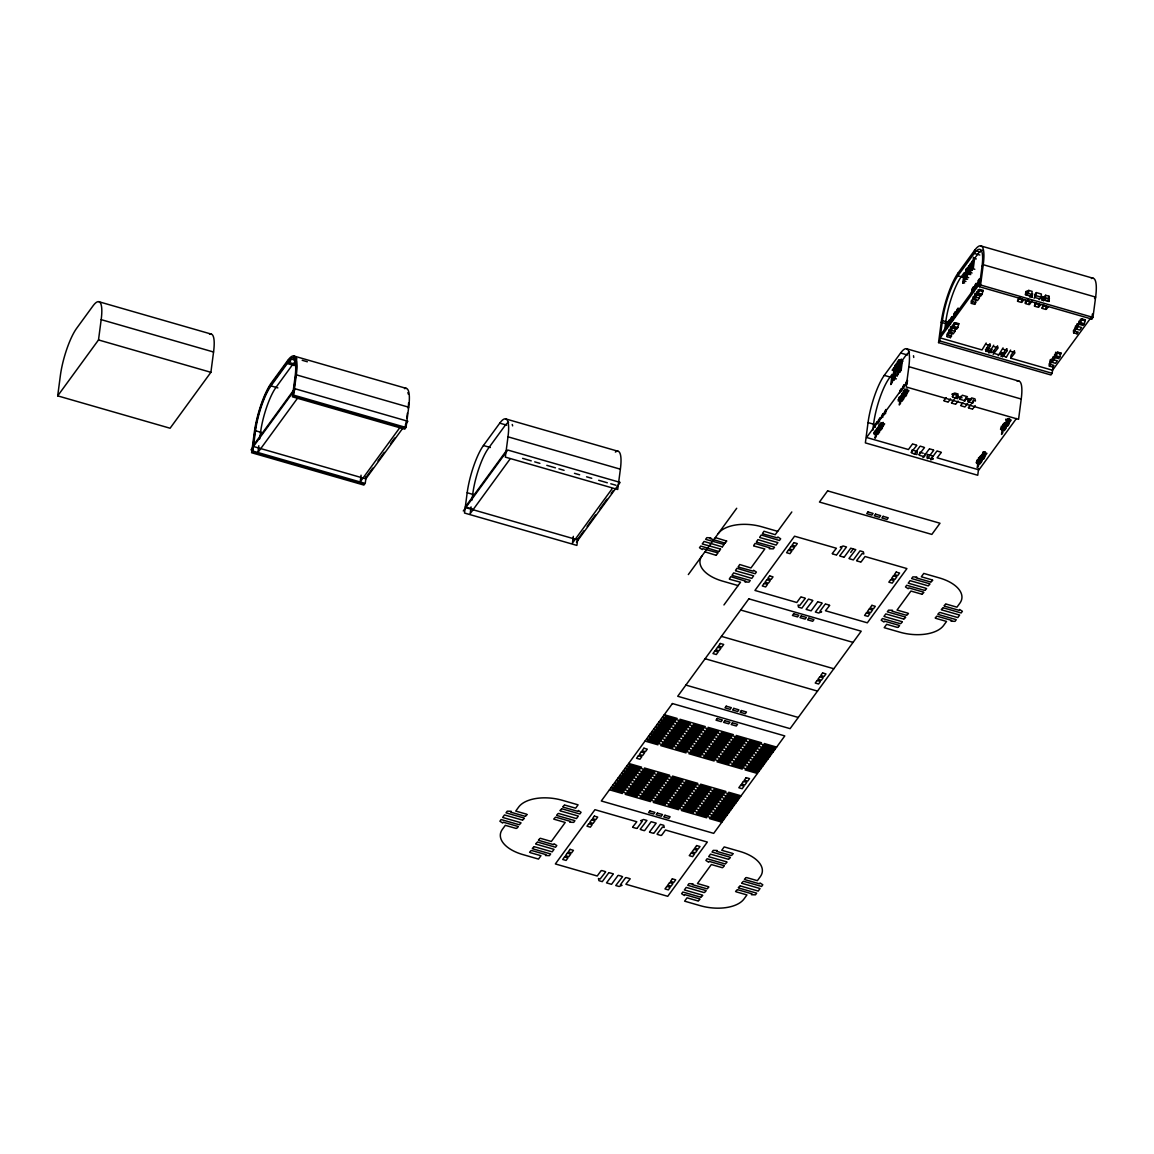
<?xml version="1.0" encoding="UTF-8"?>
<svg xmlns="http://www.w3.org/2000/svg" width="1154" height="1154" viewBox="0 0 1154 1154"><rect width="100%" height="100%" fill="white"/><g stroke="black" fill="none" stroke-linecap="round" stroke-linejoin="round"><path stroke-width="1.5" d="M57.7 395.865L60.369 375.569A36.091 8.467 -73.9 0 1 76.626 328.342L92.94 305.969A36.091 8.467 -73.9 0 1 101.177 319.644L98.508 339.94L57.7 395.865L170.085 428.235L210.893 372.309L213.562 352.013A36.091 8.467 -73.9 0 0 209.552 334.314M294.299 365.558L287.274 363.524L270.959 385.898A34.288 8.035 -73.9 0 0 255.51 430.759L252.841 451.055L365.227 483.425L366.121 476.66M258.799 445.747L257.905 452.512L297.487 398.274M259.679 438.982L260.573 432.216A34.288 8.035 -73.9 0 1 276.008 387.355L292.337 364.981A34.288 8.035 -73.9 0 1 296.347 361.159M364 485.098L251.615 452.729L254.298 432.433A37.894 8.886 -73.9 0 1 271.363 382.854L287.678 360.481A37.894 8.886 -73.9 0 1 296.333 374.834L293.65 395.13L406.035 427.499L408.704 407.203A37.894 8.886 -73.9 0 0 404.491 388.624M361.058 475.203L360.163 481.968L399.76 427.73M405.256 425.797L404.809 429.187L292.424 396.817L295.107 376.521A34.288 8.035 -73.9 0 0 287.274 363.524M406.309 421.585L405.429 428.35L293.044 395.981L295.712 375.67A36.091 8.467 -73.9 0 0 287.476 362.01L271.161 384.383A36.091 8.467 -73.9 0 0 254.904 431.596L252.236 451.892L364.621 484.262M406.756 418.195L407.434 413.118M506.678 425.148L499.754 423.157L483.439 445.516A36.091 8.467 -73.9 0 0 467.182 492.744L464.514 513.04L576.885 545.409L577.779 538.644M471.063 506.894L470.183 513.66L509.765 459.407M471.957 500.129L472.851 493.364A34.288 8.035 -73.9 0 1 488.286 448.502L504.615 426.129A34.288 8.035 -73.9 0 1 508.625 422.292M499.754 423.157A36.091 8.467 -73.9 0 1 507.991 436.818L505.322 457.114L617.707 489.484L620.376 469.188A36.091 8.467 -73.9 0 0 615.356 452.079M573.336 536.35L572.442 543.116L612.024 488.878M907.534 354.999L900.61 353.009L884.281 375.367A36.091 8.467 -73.9 0 0 868.039 422.595L865.37 442.891L977.741 475.26L978.635 468.495M872.77 430.312L873.708 423.215A34.288 8.035 -73.9 0 1 889.143 378.353L892.1 374.3L890.816 384.08M874.66 431.235L874.126 434.265M875.15 427.47L875.569 424.268M876.102 429.793L874.992 438.26L876.203 436.573L877.343 427.975M876.824 424.268L877.098 422.176M877.978 423.172L878.324 420.489M879.132 423.907L877.747 434.481L879.579 431.971L880.704 423.359M879.377 422.003L880.026 417.936M881.339 418.556L881.699 415.873M881.973 423.316L881.108 429.865L882.334 428.192L883.098 422.364M882.752 417.387L883.228 413.781M884.079 414.95L884.454 412.108M885.479 413.796L885.709 412.079M885.782 411.531L885.984 410.002M892.345 381.988L894.061 368.948L893.456 369.785L895.692 364.231L893.571 380.315M895.1 378.209L897.105 362.947M898.461 373.607L900.322 359.543M899.687 371.92L901.375 359.096M901.216 369.828L902.515 360.034L905.472 355.98A34.288 8.035 -73.9 0 1 909.482 352.143M899.024 397.293L898.302 401.159M899.586 393.067L899.86 390.99M900.38 396.529L899.269 404.982L900.495 403.309L901.75 393.702M901.014 391.74L901.389 388.898M902.255 389.893L902.616 387.225M903.409 390.629L902.024 401.203L903.856 398.693L905.125 389.1M903.669 388.725L904.145 385.119M905.63 385.277L905.977 382.609M900.61 353.009A36.091 8.467 -73.9 0 1 908.847 366.669L906.178 386.965L1018.564 419.335L1021.232 399.039A36.091 8.467 -73.9 0 0 1017.222 381.339M906.38 389.013L905.385 396.601L906.611 394.913L907.376 389.086M907.03 384.109L907.506 380.503M1052.823 368.227L1052.145 373.305L1050.919 374.978L938.548 342.608L941.217 322.312A37.894 8.886 -73.9 0 1 958.282 272.733L974.596 250.36L980.222 251.99M924.917 453.724L924.513 456.768L919.406 455.296L919.81 452.253L923.214 453.233M938.548 342.608L939.76 340.935L942.443 320.639A34.288 8.035 -73.9 0 1 957.878 275.777L958.282 272.733M944.751 329.597L945.804 321.605A34.288 8.035 -73.9 0 1 961.253 276.744L964.21 272.69L962.753 282.889M947.03 327.563L947.679 322.673M948.559 325.457L949.208 320.567L950.261 320.87M952.151 332.381L950.463 337.632L947.088 336.651L948.314 334.977L949.021 329.611M949.728 324.26L950.434 318.893M955.526 327.765L955.05 331.342L953.218 333.852L949.843 332.886L950.665 326.611M951.257 322.154L951.963 316.802L953.651 317.278M949.843 332.886L951.675 330.361L952.382 325.01M953.089 319.644L953.795 314.277M953.016 325.875L955.454 322.702L958.815 323.683L957.806 327.563L956.579 329.236L953.204 328.27L953.911 322.904M954.618 317.552L955.324 312.186L957.012 312.676M955.901 315.403L956.551 310.513M957.647 311.681L958.08 308.406L959.767 308.897M964.441 280.393L965.956 268.983M967.081 267.988L965.667 278.72L967.571 279.268M967.196 276.614L968.61 265.896M970.456 263.372L969.043 274.104L970.73 274.58M970.572 271.998L971.985 261.28M971.798 270.325L973.514 257.284M973.327 268.233L974.611 258.438L977.568 254.385A34.288 8.035 -73.9 0 1 982.487 250.288M971.307 294.299L971.956 289.394M972.851 292.193L973.659 286.841M976.443 299.102L974.741 304.353L971.365 303.387L972.591 301.713L973.298 296.347M974.005 290.981L974.712 285.629M960.618 396.327L960.215 399.371L965.321 400.842L965.725 397.798M979.804 294.486L979.328 298.064L977.496 300.588L974.12 299.607L974.942 293.332M975.534 288.889L976.241 283.523L977.928 284.014M974.12 299.607L975.967 297.097L976.673 291.731M977.38 286.365L978.073 281.013M977.294 292.597L979.732 289.438L983.107 290.404L982.083 294.284L980.857 295.972L977.496 294.991L978.203 289.64M978.909 284.273L979.616 278.907L981.289 279.398M1091.424 278.503A37.894 8.886 -73.9 0 1 1095.636 297.097L1092.953 317.393L1091.727 319.067L979.357 286.697L982.025 266.401L983.251 264.713A37.894 8.886 -73.9 0 0 974.596 250.36L974.207 253.418L957.878 275.777L963.489 277.393M980.193 282.124L980.828 277.234M979.357 286.697L980.583 285.009L983.251 264.713L1095.636 297.097L1094.555 298.554M973.312 399.991L972.909 403.034L967.802 401.563L968.206 398.519L971.61 399.5M986.165 343.026L982.025 349.95L940.164 337.891L979.746 283.653M990.132 343.935L989.93 345.464L986.497 344.469M976.558 463.519L977.02 460.028M991.733 349.59L991.329 352.634L986.223 351.162L986.612 348.119L991.733 349.59L990.507 351.263L985.401 349.792M978.592 457.59L977.25 467.716L978.477 466.028L979.746 456.436M993.753 345.219L988.935 353.066M979.313 463.418L980.193 456.652M994.2 350.297L993.81 353.34L998.917 354.812M981.145 455.34L980.006 463.937L981.852 461.427L983.107 451.82M997.72 346.128L997.518 347.642L994.084 346.662M984.376 451.733L983.381 459.321L984.607 457.648L985.372 451.82M1003.028 347.888L998.21 355.735M1006.995 348.796L1006.793 350.311L1003.36 349.33M1010.615 350.066L1006.216 357.336M1000.936 429.519L1001.384 426.1M1018.174 299.506L1017.929 301.41L1021.348 302.406L1021.752 299.362L1018.333 298.367M1091.093 317.451L1052.549 370.261L1010.688 358.202L1011.092 355.158L1014.034 351.119M1002.869 424.311L1001.542 434.438L1002.768 432.764L1004.023 423.172M1014.568 350.975L1014.38 352.504L1010.947 351.508M1005.293 423.085L1004.297 430.673L1006.129 428.148L1007.399 418.556M1005.682 420.085L1005.812 419.133M1022.285 299.275L1021.896 302.319L1023.987 299.449M1008.654 418.469L1007.658 426.057L1008.884 424.369L1009.649 418.541M1031.315 295.337L1032.541 293.664L1032.138 296.708L1025.444 294.645L1025.848 291.601L1028.762 290.404L1032.138 291.385L1031.734 294.429L1029.887 296.953M1028.041 299.492L1025.257 303.286L1025.661 300.242M1027.031 295.236L1027.536 292.092L1025.848 291.601M1025.444 294.645L1028.358 293.448L1028.762 290.404M1029.873 301.454L1029.483 304.497L1032.253 300.704M1035.008 294.385L1034.619 297.415L1039.725 298.886M1034.099 298.165L1035.946 295.64L1036.35 292.597L1041.398 294.054L1041.009 297.097L1039.148 299.622M1035.08 303.978L1034.777 306.272L1038.211 307.252L1038.614 304.209L1035.181 303.228M1039.148 304.122L1038.744 307.166L1040.591 304.642M1046 297.544L1042.596 296.564L1042.206 299.607L1047.313 301.079M1043.375 300.848L1045.221 298.309L1045.611 295.265L1048.986 296.232L1049.044 301.439L1047.37 300.963M1046.736 306.315L1046.332 309.359L1048.308 306.661M1049.044 301.439L1048.986 296.232M1049.765 363.077L1050.183 359.817M1050.587 364.433L1053.948 365.414L1052.736 367.087L1049.361 366.121L1050.587 364.433L1051.294 359.082M1052.116 362.342L1053.948 359.832L1057.324 360.798L1055.492 363.308L1052.116 362.342L1052.823 356.975M1053.948 359.832L1054.655 354.466M1055.694 352.287L1055.29 355.331L1057.713 352.172L1061.089 353.138L1058.853 358.692L1055.477 357.726L1056.184 352.359M1074.864 331.169L1078.24 332.136L1077.014 333.809L1073.638 332.842L1074.864 331.169L1075.571 325.803M1076.393 329.063L1078.225 326.553L1081.601 327.52L1079.769 330.044L1076.393 329.063L1077.1 323.711M1078.225 326.553L1078.932 321.187M1079.567 322.053L1082.005 318.893L1085.366 319.86L1084.356 323.755L1083.13 325.428L1079.755 324.462L1080.461 319.095M1091.727 319.067L1092.405 313.989M897.019 375.973L899.053 359.615L897.221 362.125M953.204 328.27L955.454 322.702M977.496 294.991L979.732 289.438M1055.477 357.726L1057.713 352.172M1079.755 324.462L1082.005 318.893M904.145 384.585L902.803 386.662M949.208 320.033L947.867 322.125L949.554 322.601M969.043 274.609L970.384 272.56L972.057 273.036M952.064 316.6L950.622 318.345L952.728 318.951M890.83 384.57L892.157 382.537M885.984 409.468L884.642 411.56M965.682 279.225L967.009 277.162L968.696 277.652M877.112 421.628L875.756 423.72M899.687 372.453L901.029 370.376M962.912 283.018L964.254 280.941L965.941 281.432M955.339 311.652L953.983 313.729L956.089 314.335M973.486 286.769L972.144 288.846L973.832 289.337M253.029 445.805L293.837 389.879M250.995 449.844L295.482 388.884L407.867 421.268L405.415 424.614M365.414 478.174L372.742 468.135M377.978 460.965L384.253 452.368M390.528 443.756L394.711 438.03M403.323 427.47L365.832 478.852L253.447 446.483M506.116 451.026L465.307 506.952L472.231 508.943M463.273 510.991L507.76 450.031L620.131 482.401L576.466 542.236M577.692 539.322L583.967 530.725M587.112 526.412L595.478 514.944M599.662 509.217L606.99 499.177M611.173 493.436L613.264 490.565M688.332 574.562L736.714 508.265M516.703 828.37L518.29 826.682M519.459 824.605L521.045 822.917M522.834 819.989L524.406 818.301M525.589 816.21L527.162 814.522M718.004 552.853L716.216 555.305M720.659 549.03L719.029 551.525M724.077 544.443L722.346 546.909M726.746 541.038L725.159 543.13M531.1 850.585L529.585 852.258M533.855 846.82L532.311 848.493M537.216 842.204L535.73 843.877M539.971 838.424L538.428 840.112M555.377 817.32L553.805 818.994M558.132 813.541L556.646 815.214M561.508 808.925L559.95 810.613M564.263 805.146L562.777 806.834M729.386 578.789L730.828 576.668L745.672 581.169L745.051 582.005L749.033 582.135L750.259 580.462L732.227 575.442M732.199 575.024L733.655 572.903L751.788 578.37L753.634 575.846L735.588 570.826M735.502 570.393L736.959 568.287L755.163 573.754L756.389 572.081L753.62 570.264L753.014 571.1L738.344 567.047M738.315 566.643L739.714 564.508L750.951 567.97L764.828 548.958L753.721 545.943M753.663 545.51L755.12 543.404L769.949 547.905L769.329 548.741L773.324 548.871L774.536 547.198L756.591 542.149M756.476 541.745L757.933 539.639L776.079 545.092L777.911 542.582L759.837 537.562M759.794 537.129L761.236 535.009L779.44 540.476L780.667 538.803L777.911 536.999L777.291 537.836L762.534 533.783M762.549 533.35L763.991 531.244L775.228 534.706L791.817 511.972M965.725 270.613L967.586 268.074M968.48 266.834L970.341 264.295M971.235 263.069L973.096 260.515M723.947 604.956L740.536 582.236L729.472 579.221M971.884 270.483L973.139 268.781L974.813 269.271M893.658 380.474L894.913 378.772M897.033 375.858L898.274 374.156M957.993 308.248L956.738 309.95L958.426 310.44M976.14 283.365L974.899 285.067L976.803 285.615M979.515 278.749L978.275 280.465L980.381 281.071M878.511 419.941L879.766 418.238M881.887 415.325L883.127 413.622M900.048 390.441L901.288 388.739M906.164 382.061L907.405 380.344M940.568 334.848L980.15 280.61M906.164 383.243L866.582 437.481L908.443 449.541L912.381 444.146M949.367 330.881L946.871 334.458L947.088 336.651M950.261 329.655L952.122 327.101M973.644 297.602L971.163 301.18L971.365 303.387M974.539 296.376L976.399 293.837M958.815 323.683L958.209 324.519L954.834 323.553M983.107 290.404L982.487 291.241L979.111 290.274M601.162 870.606L597.224 876.001L555.362 863.942L594.945 809.69L636.806 821.749L632.594 827.115M800.746 597.108L796.808 602.503L754.947 590.444L794.543 536.206L836.405 548.265L832.164 553.631M946.309 397.654L943.784 400.669M1020.626 297.054L1017.41 301.079M986.381 348.465L989.541 344.166M637.08 828.37L642.331 821.172L640.643 820.696L643.557 819.499L646.932 820.465L640.181 829.308M836.679 554.872L841.915 547.688L840.227 547.198L843.141 546.001L846.517 546.982L839.737 555.81M948.299 401.909L950.521 398.866M952.238 396.514L953.55 394.726L951.862 394.235L954.776 393.038L958.137 394.019L954.632 398.837M985.992 351.523L990.507 345.782M608.749 872.785L602.287 881.642L598.912 880.675L598.45 878.511L600.138 879.002L605.706 871.833M808.334 599.287L801.871 608.158L798.496 607.177L798.034 605.013L799.722 605.504L805.304 598.335M914.285 454.113L919.969 446.324M953.882 399.847L951.401 402.847M992.628 352.504L997.244 346.171M1034.503 295.121L1036.35 292.597M644.668 830.548L651.144 821.691L656.193 823.148L649.486 831.976M844.266 557.05L850.729 548.193L855.792 549.65L848.983 558.493M918.973 454.676L924.513 447.564M955.887 404.088L958.109 401.058M959.58 399.039L962.349 395.231L967.413 396.687L964.138 401.159M993.147 354.278L998.095 347.974M850.729 552.391L853.181 549.03M618.025 875.453L611.548 884.325L606.499 882.868L613.293 874.025M817.609 601.955L811.147 610.827L806.083 609.37L812.878 600.527M922.926 457.648L929.23 448.993M962.912 402.847L960.618 405.53M1036.379 303.43L1034.287 305.925M1042.596 296.564L1041.37 298.237L1044.774 299.218M1000.965 356.442L1006.519 348.84M1041.918 300.328L1045.611 295.265M653.943 833.217L660.405 824.36L663.781 825.326L664.242 827.49L662.555 827L657.073 834.154M853.527 559.719L860.004 550.862L863.365 551.828L863.827 553.992L862.153 553.516L856.571 560.671M927.297 458.643L933.788 450.233M965.162 406.756L967.615 403.395M968.61 402.039L971.625 397.899L975 398.866L975.462 401.029L973.774 400.553L971.726 403.352M1002.422 356.947L1007.37 350.643M625.612 877.646L620.362 884.829L622.049 885.306L619.135 886.503L615.76 885.536L622.569 876.694M825.197 604.148L819.946 611.332L821.634 611.822L818.72 613.005L815.359 612.038L822.153 603.196M936.817 451.185L931.581 458.369L933.052 458.802M970.99 404.362L968.293 407.708M1044.211 305.276L1041.846 308.118M661.53 835.409L665.469 830.014L707.33 842.059L667.748 896.312L625.886 884.252L630.156 878.872M861.115 561.911L865.053 556.516L906.914 568.576L867.332 622.814L825.471 610.754L829.74 605.374M972.75 408.949L975.202 405.573M1010.688 358.202L1014.957 352.835M1051.626 360.337L1049.145 363.914L1049.361 366.121M1052.535 359.11L1054.381 356.572L1057.756 357.538M1075.917 327.072L1073.422 330.635L1073.638 332.842M1076.812 325.832L1078.673 323.293L1082.034 324.26M1061.089 353.138L1060.483 353.975L1057.107 353.009M1085.366 319.86L1084.76 320.711L1081.385 319.73M1016.458 418.469L978.967 469.851L937.106 457.792L941.361 452.426M698.43 900.856L700.016 899.168M701.185 897.076L702.772 895.389M704.56 892.46L706.133 890.773M707.315 888.695L708.888 887.008M722.721 867.577L724.294 865.889M725.477 863.798L727.049 862.125M728.838 859.196L730.41 857.509M731.593 855.417L733.165 853.729M898.028 627.358L899.601 625.67M900.784 623.578L902.356 621.891M904.145 618.962L905.717 617.289M906.9 615.197L908.472 613.51M922.306 594.079L923.878 592.406M925.061 590.314L926.633 588.627M928.422 585.698L930.009 584.011M931.177 581.919L932.764 580.231M737.103 889.792L735.56 891.479M739.858 886.012L738.286 887.7M743.234 881.411L741.705 883.084M745.989 877.631L744.402 879.319M936.702 616.294L935.173 617.981M939.457 612.529L937.87 614.202M942.818 607.913L941.303 609.586M945.573 604.133L944.03 605.821M723.673 544.371L705.599 539.351L706.825 537.663L710.806 537.807L710.2 538.644L724.914 543.116M717.543 552.752L702.858 548.698L702.238 549.549L699.483 547.732L700.709 546.058L718.726 551.482M930.715 459.898L933.081 458.931M916.839 445.386L911.04 452.455M726.472 541.024L715.321 537.576M720.298 548.987L702.238 543.952L704.07 541.442L722.159 546.881M715.999 555.262L704.921 551.843M980.943 245.946L1093.328 278.316M979.818 255.034L974.207 253.418A34.288 8.035 -73.9 0 1 982.025 266.401M974.611 258.438L976.298 258.929M1047.76 297.92L1049.448 298.396M1028.358 293.448L1031.734 294.429M1035.946 295.64L1041.009 297.097M1045.221 298.309L1048.582 299.275M1029.527 296.419L1032.325 297.227M980.583 285.009L1092.953 317.393M962.912 282.485L964.6 282.975M973.486 287.303L975.173 287.779M979.155 290.058L982.53 291.024M1081.428 319.514L1084.789 320.495M978.722 293.318L982.083 294.284M1080.981 322.774L1084.356 323.755M975.967 297.097L979.328 298.064M972.591 301.713L975.967 302.68M954.877 323.336L958.238 324.303M1057.136 352.792L1060.512 353.759M948.054 322.255L942.443 320.639L941.217 322.312L946.828 323.942M954.43 326.596L957.806 327.563M1056.703 356.052L1060.079 357.019M951.675 330.361L955.05 331.342M948.314 334.977L951.689 335.944M1005.192 353.47L1001.787 352.489L1001.384 355.533L1006.504 357.004M1000.561 354.163L1003.966 355.143M939.76 340.935L1052.145 373.305M906.655 348.782L1019.04 381.152M908.847 366.669L1021.232 399.039M884.281 375.367L896.398 378.858M956.911 396.284L962.09 397.784M965.552 398.779L970.73 400.265M944.333 401.001L947.766 401.996M951.92 403.193L955.353 404.174M961.195 405.862L964.629 406.843M968.783 408.04L972.216 409.035M868.039 422.595L874.948 424.585M912.915 444.059L916.348 445.055M920.503 446.252L923.936 447.233M929.778 448.92L933.197 449.901M937.365 451.099L940.784 452.094M294.025 356.052L406.41 388.422M98.999 301.757L211.37 334.126M293.52 357.798L296.982 358.793M302.175 360.279L307.353 361.779M505.798 418.931L618.183 451.301M287.678 360.481L290.491 361.303M287.476 362.01L294.4 364M296.333 374.834L408.704 407.203M101.177 319.644L213.562 352.013M507.991 436.818L620.376 469.188M483.439 445.516L490.349 447.507M777.681 531.345L761.943 526.815A34.288 18.017 7.5 0 0 718.278 533.523M270.959 385.898L277.869 387.888M522.603 458.369L531.244 460.864M534.706 461.86L539.884 463.345M546.808 465.336L555.449 467.832M558.911 468.827L564.09 470.327M574.461 473.313L579.654 474.799M586.564 476.804L591.757 478.29M598.666 480.28L607.321 482.776M610.769 483.771L615.962 485.257M932.172 579.914L921.325 576.784L923.777 573.423L939.515 577.966A34.288 18.017 7.5 0 1 959.912 603.124L956.954 607.177L946.107 604.047M98.508 339.94L210.893 372.309M930.643 582.005L916.204 577.851L916.81 577L912.828 576.87L911.602 578.558L929.417 583.679M832.712 553.963L836.145 554.944M840.3 556.156L843.718 557.137M849.575 558.824L852.994 559.805M857.148 561.003L860.581 561.998M927.888 585.785L910.073 580.65L908.241 583.159L926.056 588.295M924.527 590.386L906.712 585.266L905.486 586.939L908.241 588.742L908.862 587.905L923.301 592.074M921.772 594.166L910.924 591.05L897.047 610.062L907.895 613.178M944.578 606.153L959.017 610.307L959.623 609.471L962.393 611.288L961.167 612.962L943.352 607.826M941.823 609.918L959.638 615.053L957.806 617.578L939.991 612.442M938.462 614.534L956.262 619.669L955.05 621.342L951.055 621.213L951.675 620.376L937.236 616.222M935.706 618.313L946.54 621.443L943.583 625.497A34.288 18.017 7.5 0 1 899.932 632.204L884.195 627.675L886.647 624.314L897.495 627.444M906.366 615.27L891.927 611.115L892.532 610.278L888.551 610.149L887.325 611.822L905.14 616.957M255.51 430.759L262.535 432.779M467.182 492.744L474.092 494.734M903.611 619.049L885.796 613.914L883.964 616.438L901.779 621.573M900.235 623.665L882.435 618.53L881.209 620.217L883.964 622.02L884.584 621.184L899.024 625.338M801.294 597.022L804.713 598.003M808.867 599.214L812.301 600.195M818.143 601.883L821.576 602.864M825.73 604.061L829.163 605.057M738.084 585.583L722.361 581.053A34.288 18.017 7.5 0 1 701.964 555.896M465.726 507.63L578.111 540M740.666 610.019L853.051 642.389M721.438 636.373L833.823 668.743M705.108 658.732L817.494 691.102M685.88 685.087L798.265 717.456M664.257 714.73L677.182 718.452M679.98 719.259L705.267 726.544M708.08 727.352L733.367 734.636M736.18 735.444L761.467 742.729M764.265 743.537L776.628 747.1M665.065 716.418L690.352 723.688M693.165 724.51L718.452 731.795M721.25 732.602L746.537 739.887M749.35 740.695L774.637 747.98M662.497 717.124L675.422 720.846M678.235 721.654L703.522 728.939M706.335 729.746L731.622 737.031M734.434 737.839L759.707 745.123M762.52 745.931L774.882 749.494M663.319 718.812L688.606 726.097M691.405 726.905L716.692 734.189M719.505 734.997L744.792 742.282M747.604 743.089L772.891 750.374M660.752 719.519L673.676 723.241M676.489 724.048L701.776 731.333M704.589 732.141L729.876 739.425M732.675 740.233L757.962 747.518M760.774 748.326L773.137 751.889M661.574 721.207L686.846 728.491M689.659 729.299L714.946 736.584M717.759 737.392L743.046 744.676M745.859 745.484L771.146 752.769M659.006 721.914L671.931 725.635M674.744 726.443L700.031 733.728M702.829 734.535L728.116 741.82M730.929 742.628L756.216 749.912M759.029 750.72L771.391 754.283M659.814 723.601L685.101 730.886M687.914 731.694L713.201 738.978M716.014 739.786L741.301 747.071M744.099 747.879L769.386 755.163M657.261 724.308L670.185 728.03M672.998 728.838L698.285 736.122M701.084 736.93L726.371 744.215M729.184 745.022L754.471 752.307M757.284 753.115L769.646 756.678M658.068 725.996L683.356 733.28M686.168 734.088L711.455 741.373M714.268 742.181L739.541 749.465M742.354 750.273L767.641 757.558M655.515 726.703L668.44 730.424M671.239 731.232L696.526 738.517M699.338 739.325L724.625 746.609M727.438 747.417L752.725 754.702M755.524 755.509L767.886 759.072M656.323 728.39L681.61 735.675M684.423 736.483L709.71 743.767M712.508 744.575L737.795 751.86M740.608 752.668L765.895 759.952M653.755 729.097L666.68 732.819M669.493 733.627L694.78 740.911M697.593 741.734L722.88 749.004M725.693 749.826L750.98 757.096M753.778 757.918L766.141 761.467M654.578 730.785L679.865 738.07M682.663 738.877L707.95 746.162M710.763 746.97L736.05 754.254M738.863 755.062L764.15 762.347M652.01 731.492L664.935 735.213M667.748 736.036L693.035 743.306M695.848 744.128L721.135 751.413M723.933 752.22L749.22 759.505M752.033 760.313L764.395 763.861M652.832 733.179L678.105 740.464M680.918 741.272L706.205 748.557M709.018 749.364L734.305 756.649M737.117 757.457L762.405 764.741M650.265 733.886L663.189 737.622M666.002 738.43L691.289 745.715M694.102 746.523L719.375 753.807M722.188 754.615L747.475 761.9M750.288 762.707L762.65 766.27M651.072 735.574L676.359 742.859M679.172 743.666L704.459 750.951M707.272 751.759L732.559 759.043M735.358 759.851L760.645 767.136M648.519 736.295L661.444 740.017M664.257 740.825L689.544 748.109M692.342 748.917L717.629 756.202M720.442 757.01L745.729 764.294M748.542 765.102L760.904 768.665M649.327 737.969L674.614 745.253M677.427 746.061L702.714 753.346M705.527 754.153L730.799 761.438M733.612 762.246L758.899 769.53M646.774 738.69L659.699 742.411M662.497 743.219L687.784 750.504M690.597 751.312L715.884 758.596M718.697 759.404L743.984 766.689M746.782 767.497L759.144 771.06M647.582 740.363L672.869 747.648M675.681 748.456L700.968 755.74M703.767 756.548L729.054 763.833M731.867 764.64L757.154 771.925M645.028 741.084L657.939 744.806M660.752 745.614L686.039 752.898M688.851 753.706L714.138 760.991M716.951 761.799L742.238 769.083M745.037 769.891L757.399 773.454M628.699 763.443L641.624 767.165M644.437 767.987L669.724 775.257M672.522 776.079L697.809 783.35M700.622 784.172L725.909 791.442M728.722 792.264L741.084 795.813M629.507 765.131L654.794 772.415M657.607 773.223L682.894 780.508M685.707 781.316L710.979 788.6M713.792 789.408L739.079 796.693M626.954 765.838L639.879 769.559M642.677 770.382L667.964 777.666M670.777 778.474L696.064 785.759M698.877 786.566L724.164 793.851M726.962 794.659L739.325 798.207M627.762 767.525L653.049 774.81M655.861 775.618L681.148 782.902M683.947 783.71L709.234 790.995M712.047 791.803L737.334 799.087M625.208 768.232L638.119 771.968M640.932 772.776L666.219 780.061M669.031 780.869L694.319 788.153M697.131 788.961L722.418 796.246M725.217 797.053L737.579 800.616M626.016 769.92L651.303 777.205M654.102 778.012L679.389 785.297M682.202 786.105L707.489 793.389M710.301 794.197L735.588 801.482M623.448 770.641L636.373 774.363M639.186 775.171L664.473 782.455M667.286 783.263L692.573 790.548M695.372 791.356L720.659 798.64M723.471 799.448L735.834 803.011M624.271 772.314L649.543 779.599M652.356 780.407L677.643 787.692M680.456 788.499L705.743 795.784M708.556 796.592L733.843 803.876M621.703 773.036L634.628 776.757M637.441 777.565L662.728 784.85M665.541 785.658L690.813 792.942M693.626 793.75L718.913 801.035M721.726 801.842L734.088 805.405M622.511 774.709L647.798 781.994M650.611 782.801L675.898 790.086M678.711 790.894L703.998 798.179M706.796 798.986L732.083 806.271M619.958 775.43L632.882 779.152M635.695 779.96L660.982 787.244M663.781 788.052L689.068 795.337M691.881 796.145L717.168 803.429M719.981 804.237L732.343 807.8M620.765 777.104L646.052 784.388M648.865 785.196L674.152 792.481M676.965 793.288L702.238 800.573M705.051 801.381L730.338 808.665M618.212 777.825L631.137 781.546M633.935 782.354L659.222 789.639M662.035 790.447L687.322 797.731M690.135 798.539L715.422 805.824M718.221 806.632L730.583 810.195M619.02 779.498L644.307 786.783M647.12 787.605L672.407 794.875M675.205 795.697L700.492 802.968M703.305 803.79L728.592 811.06M616.467 780.219L629.377 783.941M632.19 784.749L657.477 792.033M660.29 792.841L685.577 800.126M688.39 800.934L713.677 808.218M716.475 809.026L728.838 812.589M617.275 781.907L642.562 789.177M645.36 790L670.647 797.27M673.46 798.092L698.747 805.377M701.56 806.184L726.847 813.469M614.707 782.614L627.632 786.336M630.445 787.143L655.732 794.428M658.545 795.236L683.832 802.52M686.63 803.328L711.917 810.613M714.73 811.421L727.092 814.984M615.529 784.302L640.816 791.586M643.615 792.394L668.902 799.679M671.715 800.487L697.002 807.771M699.814 808.579L725.101 815.864M612.962 785.009L625.886 788.73M628.699 789.538L653.986 796.823M656.799 797.63L682.072 804.915M684.885 805.723L710.172 813.007M712.984 813.815L725.347 817.378M613.769 786.696L639.056 793.981M641.869 794.789L667.156 802.073M669.969 802.881L695.256 810.166M698.055 810.974L723.342 818.258M611.216 787.403L624.141 791.125M626.954 791.932L652.241 799.217M655.039 800.025L680.326 807.31M683.139 808.117L708.426 815.402M711.239 816.21L723.601 819.773M612.024 789.091L637.311 796.375M640.124 797.183L665.411 804.468M668.224 805.276L693.511 812.56M696.309 813.368L721.596 820.653M609.471 789.798L622.395 793.519M625.194 794.327L650.481 801.612M653.294 802.419L678.581 809.704M681.394 810.512L706.681 817.797M709.494 818.604L721.856 822.167M564.796 805.074L575.644 808.189L578.082 804.843L562.359 800.313A34.288 18.017 7.5 0 0 518.694 807.021L515.737 811.074L526.585 814.19M732.588 853.397L721.74 850.282L724.193 846.921L739.93 851.45A34.288 18.017 7.5 0 1 760.327 876.622L757.37 880.675L746.523 877.545M563.267 807.165L577.707 811.32L578.313 810.483L581.082 812.301L579.856 813.974L562.041 808.839M731.059 855.503L716.62 851.335L717.225 850.498L713.244 850.368L712.018 852.041L729.833 857.177M633.128 827.461L636.546 828.442M640.715 829.639L644.134 830.635M649.976 832.308L653.409 833.303M657.564 834.501L660.997 835.482M560.512 810.945L578.327 816.066L576.481 818.59L558.666 813.455M728.304 859.268L710.489 854.148L708.657 856.657L726.472 861.793M557.137 815.561L574.952 820.682L573.726 822.369L569.744 822.225L570.364 821.388L555.911 817.234M724.928 863.884L707.128 858.749L705.902 860.437L708.657 862.24L709.263 861.403L723.717 865.558M554.382 819.326L565.229 822.456L551.352 841.468L540.519 838.338M722.188 867.664L711.34 864.534L697.463 883.546L708.311 886.676M525.056 816.296L510.616 812.127L511.222 811.291L507.241 811.161L506.015 812.834L523.829 817.97M744.994 879.651L759.433 883.805L760.039 882.969L762.794 884.772L761.582 886.46L743.767 881.324M522.3 820.061L504.486 814.94L502.654 817.45L520.454 822.586M742.238 883.416L760.053 888.551L758.207 891.061L740.392 885.94M518.925 824.677L501.11 819.556L499.898 821.23L502.654 823.033L503.259 822.196L517.699 826.365M738.863 888.032L756.678 893.167L755.452 894.84L751.47 894.711L752.091 893.874L737.637 889.705M516.17 828.457L505.322 825.326L502.365 829.38A34.288 18.017 7.5 0 0 522.762 854.551L538.5 859.081L540.952 855.72L530.104 852.604M736.108 891.811L746.955 894.927L743.998 898.98A34.288 18.017 7.5 0 1 700.334 905.702L684.611 901.159L687.048 897.812L697.896 900.928M538.976 840.444L553.43 844.598L554.035 843.762L556.791 845.565L555.564 847.252L537.764 842.117M706.782 888.768L692.328 884.613L692.948 883.776L688.967 883.647L687.741 885.32L705.556 890.455M536.221 844.209L554.035 849.344L552.203 851.854L534.389 846.733M704.027 892.547L686.212 887.412L684.365 889.936L702.18 895.057M532.859 848.825L550.674 853.96L549.448 855.633L545.467 855.503L546.073 854.667L531.633 850.498M700.651 897.163L682.836 892.028L681.61 893.701L684.38 895.518L684.986 894.682L699.425 898.836M601.696 870.52L605.129 871.501M609.283 872.698L612.716 873.693M618.558 875.367L621.992 876.362M626.146 877.559L629.565 878.54M1076.913 332.713L1077.014 333.809M1052.621 365.977L1052.736 367.087M974.611 302.983L974.741 304.353M950.319 336.117L950.463 337.632M913.478 355.735A34.288 8.035 -73.9 0 1 913.737 357.466M512.232 424.456A34.288 8.035 -73.9 0 1 512.621 425.884M407.881 392.605A36.091 8.467 -73.9 0 1 408.3 394.12M408.617 402.789A36.091 8.467 -73.9 0 1 408.098 408.054M912.223 450.06L911.819 453.104L916.925 454.575L917.329 451.531L912.223 450.06M927.383 454.431L926.994 457.474L932.1 458.946L932.504 455.902L927.383 454.431M953.031 394.149L952.627 397.192L957.733 398.664L958.137 395.62L953.031 394.149M1025.92 300.559L1025.517 303.603L1028.935 304.584L1029.339 301.54L1025.92 300.559M1042.769 305.406L1042.365 308.45L1045.798 309.445L1046.202 306.401L1042.769 305.406M893.989 367.664L892.143 370.203L895.504 371.17L897.365 368.631L893.989 367.664M896.745 363.885L894.898 366.424L898.259 367.405L900.12 364.852L896.745 363.885M899.5 360.106L897.653 362.659L901.014 363.625L902.875 361.087L899.5 360.106M672.407 703.551L601.306 800.977L713.691 833.361L784.792 735.92L672.407 703.551M748.831 598.839L677.715 696.266L790.101 728.65L861.216 631.209L748.831 598.839M827.62 490.868L819.455 502.048L931.841 534.417L940.005 523.238L827.62 490.868M564.566 856.932L562.705 859.47L566.08 860.437L567.927 857.898L564.566 856.932M567.321 853.152L565.46 855.691L568.835 856.672L570.682 854.119L567.321 853.152M570.062 849.373L568.215 851.926L571.576 852.893L573.437 850.354L570.062 849.373M588.843 823.653L586.982 826.192L590.358 827.173L592.204 824.62L588.843 823.653M591.598 819.874L589.737 822.427L593.113 823.393L594.959 820.855L591.598 819.874M594.353 816.109L592.492 818.648L595.868 819.614L597.714 817.075L594.353 816.109M638.407 755.74L636.546 758.279L639.922 759.245L641.768 756.707L638.407 755.74M641.162 751.961L639.302 754.5L642.677 755.481L644.523 752.942L641.162 751.961M643.918 748.196L642.057 750.735L645.432 751.701L647.279 749.162L643.918 748.196M714.816 651.029L712.97 653.568L716.331 654.534L718.192 651.996L714.816 651.029M717.572 647.25L715.725 649.789L719.086 650.769L720.947 648.231L717.572 647.25M720.327 643.485L718.48 646.024L721.841 646.99L723.702 644.451L720.327 643.485M764.15 583.434L762.289 585.972L765.665 586.939L767.511 584.4L764.15 583.434M766.905 579.654L765.044 582.193L768.42 583.174L770.266 580.635L766.905 579.654M769.66 575.889L767.799 578.428L771.175 579.395L773.021 576.856L769.66 575.889M788.427 550.155L786.581 552.708L789.942 553.675L791.803 551.136L788.427 550.155M791.182 546.39L789.336 548.929L792.697 549.895L794.558 547.357L791.182 546.39M793.938 542.611L792.077 545.15L795.452 546.13L797.313 543.577L793.938 542.611M875.771 430.471L873.924 433.01L877.285 433.991L879.146 431.437L875.771 430.471M878.526 426.691L876.679 429.245L880.04 430.211L881.901 427.672L878.526 426.691M881.281 422.927L879.435 425.465L882.796 426.432L884.656 423.893L881.281 422.927M900.062 397.192L898.201 399.746L901.577 400.712L903.423 398.173L900.062 397.192M902.817 393.427L900.957 395.966L904.332 396.933L906.178 394.394L902.817 393.427M905.573 389.648L903.712 392.187L907.087 393.168L908.934 390.615L905.573 389.648M649.803 810.901L648.577 812.575L653.683 814.046L654.909 812.373L649.803 810.901M717.24 718.48L716.014 720.168L721.12 721.639L722.346 719.952L717.24 718.48M726.212 706.19L725 707.864L730.107 709.335L731.333 707.662L726.212 706.19M793.649 613.769L792.437 615.457L797.544 616.928L798.77 615.241L793.649 613.769M867.952 511.958L866.726 513.645L871.847 515.117L873.059 513.429L867.952 511.958M657.391 813.08L656.164 814.753L661.271 816.224L662.497 814.551L657.391 813.08M724.827 720.673L723.601 722.346L728.708 723.818L729.934 722.144L724.827 720.673M733.8 708.368L732.588 710.042L737.694 711.513L738.906 709.84L733.8 708.368M801.237 615.962L800.025 617.635L805.131 619.107L806.343 617.433L801.237 615.962M875.54 514.15L874.314 515.824L879.42 517.295L880.646 515.622L875.54 514.15M664.978 815.258L663.752 816.945L668.858 818.417L670.085 816.729L664.978 815.258M732.415 722.851L731.189 724.539L736.295 726.01L737.521 724.323L732.415 722.851M741.387 710.547L740.161 712.234L745.282 713.706L746.494 712.018L741.387 710.547M808.824 618.14L807.598 619.828L812.719 621.299L813.931 619.611L808.824 618.14M883.127 516.328L881.901 518.002L887.008 519.473L888.234 517.8L883.127 516.328M666.824 886.387L664.978 888.926L668.339 889.893L670.2 887.354L666.824 886.387M669.58 882.608L667.733 885.147L671.094 886.128L672.955 883.575L669.58 882.608M672.335 878.843L670.488 881.382L673.849 882.348L675.71 879.81L672.335 878.843M691.116 853.109L689.255 855.648L692.631 856.629L694.477 854.09L691.116 853.109M693.871 849.344L692.011 851.883L695.386 852.849L697.232 850.31L693.871 849.344M696.627 845.565L694.766 848.103L698.127 849.07L699.988 846.531L696.627 845.565M740.68 785.196L738.82 787.735L742.181 788.716L744.041 786.162L740.68 785.196M743.421 781.417L741.575 783.97L744.936 784.936L746.797 782.398L743.421 781.417M746.176 777.652L744.33 780.191L747.691 781.157L749.552 778.618L746.176 777.652M817.09 680.485L815.229 683.024L818.604 684.005L820.451 681.451L817.09 680.485M819.845 676.706L817.984 679.259L821.359 680.225L823.206 677.686L819.845 676.706M822.6 672.941L820.739 675.479L824.115 676.446L825.961 673.907L822.6 672.941M866.423 612.889L864.562 615.428L867.938 616.409L869.784 613.856L866.423 612.889M869.178 609.11L867.318 611.663L870.693 612.63L872.539 610.091L869.178 609.11M871.934 605.345L870.073 607.884L873.448 608.85L875.295 606.312L871.934 605.345M890.7 579.625L888.84 582.164L892.215 583.131L894.061 580.592L890.7 579.625M893.456 575.846L891.595 578.385L894.97 579.351L896.817 576.812L893.456 575.846M896.211 572.067L894.35 574.605L897.725 575.586L899.572 573.033L896.211 572.067M978.044 459.927L976.183 462.466L979.558 463.446L981.419 460.893L978.044 459.927M980.799 456.162L978.938 458.701L982.314 459.667L984.174 457.128L980.799 456.162M983.554 452.382L981.693 454.921L985.069 455.888L986.93 453.349L983.554 452.382M1002.321 426.663L1000.475 429.201L1003.836 430.168L1005.697 427.629L1002.321 426.663M1005.076 422.883L1003.23 425.422L1006.591 426.389L1008.452 423.85L1005.076 422.883M1007.831 419.104L1005.985 421.643L1009.346 422.624L1011.207 420.085L1007.831 419.104"/></g></svg>
